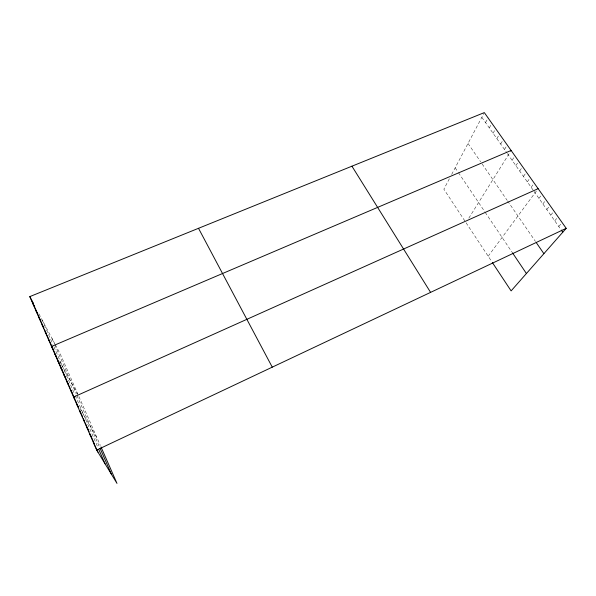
<?xml version="1.0" encoding="UTF-8"?>
<svg xmlns="http://www.w3.org/2000/svg" width="596" height="596" viewBox="0 0 596 596"><rect width="100%" height="100%" fill="white"/><g stroke="black" fill="none" stroke-linecap="round" stroke-linejoin="round"><path stroke-width="0.45" stroke-dasharray="2.98 2.23" d="M449.384 178.74L443.864 189.193L491.424 261.115M451.671 174.419L483.9 113.382M485.554 122.597L488.087 117.926M489.301 127.916L491.871 123.275M493.063 133.258L495.678 128.654M496.855 138.637L499.508 134.07M500.662 144.038L503.359 139.509M504.484 149.469L507.226 144.977M468.836 218.136L510.653 151.22M512.091 160.264L514.914 155.847M515.868 165.621L518.736 161.24M519.66 171.007L522.573 166.664M523.474 176.423L526.432 172.125M527.311 181.869L530.313 177.608M531.17 187.338L534.21 183.121M488.198 256.228L537.622 189.364M538.94 198.379L542.077 194.236M542.867 203.936L546.048 199.839M546.8 209.531L550.034 205.478M550.764 215.156L554.042 211.14M554.749 220.811L558.072 216.84M558.757 226.495L562.125 222.569M481.829 117.315L506.891 152.881M507.375 153.567L533.591 190.78M534.076 191.465L560.769 229.356M468.016 143.472L480.607 161.754M482.127 163.967L507.099 200.249M507.613 200.994L535.446 241.417M455.173 167.789L457.996 171.983M458.466 172.676L484.749 211.684M485.218 212.385L511.919 252.011M79.894 408.118L81.712 411.307M82.159 412.097L97.602 439.178M59.742 361.481L60.896 363.59M61.284 364.298L77.741 394.418M38.956 313.876L54.571 343.326M55.279 344.667L60.412 354.337L77.92 394.291M78.933 396.593L100.322 445.391M52.031 338.535L54.415 343.989M54.758 344.771L76.281 393.949M76.973 395.528L99.353 446.65M42.346 320.275L52.828 344.257M53.923 346.76L74.507 393.867M75.245 395.573L98.116 447.916"/><path stroke-width="0.89" d="M101.007 446.955L116.987 483.401L96.694 450.069L29.8 296.607L484.317 112.599L566.2 228.328L511.115 290.893L492.348 262.516M96.694 450.069L566.2 228.328M538.136 188.664L73.591 397.063L74.738 399.074M511.115 150.475L51.524 346.44L53.26 349.621L50.124 342.432M561.276 230.071L562.78 232.209M536.378 242.766L543.887 253.672M512.418 252.741L526.417 273.519M351.938 166.195L430.588 292.375M93.334 442.344L97.997 452.2M89.989 434.67L91.352 436.965M86.666 427.049L88.059 429.425M83.365 419.48L84.438 421.32M80.08 411.955L81.183 413.855M76.824 404.49L78.322 407.09L75.118 399.745M70.38 389.687L71.937 392.444M67.184 382.364L68.771 385.195L62.513 370.831M64.01 375.085L65.634 377.991M60.859 367.859L62.096 370.086M57.723 360.669L59.406 363.716M54.616 353.532L56.322 356.646L53.603 350.403M48.358 339.184L49.684 341.62M45.214 331.972L46.652 334.624M42.093 324.805L43.918 328.195L41.184 321.922M38.986 317.683L40.841 321.14L38.129 314.911M35.909 310.613L37.786 314.137L35.09 307.946M32.84 303.587L34.754 307.171L32.072 301.025M198.513 228.305L272.26 367.151M29.8 296.607L31.737 300.257M32.11 300.958L33.227 303.066M100.076 448.311L111.482 474.356M98.809 449.496L105.075 463.83M44.603 329.767L46.667 334.498M47.01 335.287L49.781 341.642M56.665 357.429L62.163 370.041M69.129 385.999L70.179 388.421M70.879 390.03L74.768 398.933M79.76 410.383L80.832 412.849M81.548 414.488L82.628 416.969M83.351 418.623L84.431 421.104M85.161 422.765L89.162 431.936M89.892 433.612L90.987 436.13M91.717 437.814L94.295 443.715"/></g></svg>
